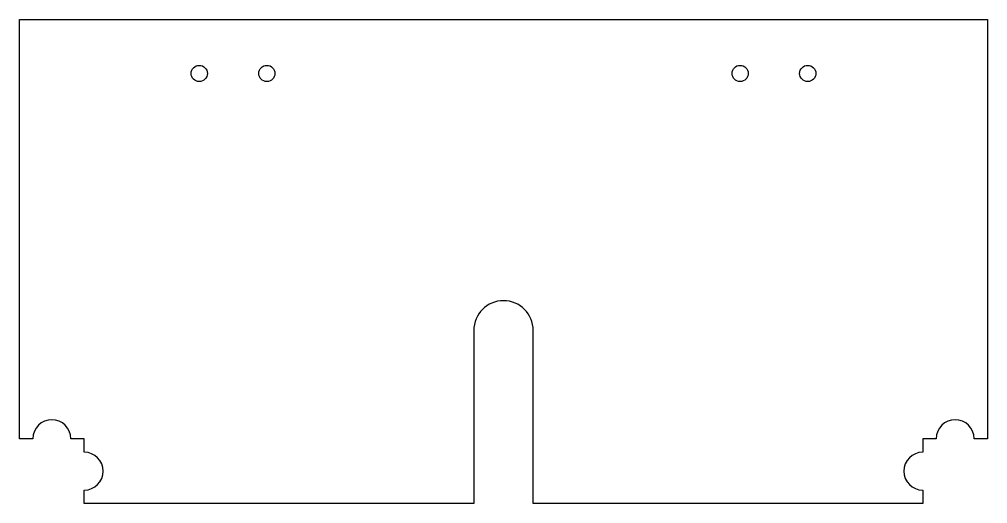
# Model space of a CAD drawing. Header units: millimetres. Extents: x -358 to 0, y -358 to -179.
import ezdxf

# ---------------------------------------------------------------- set-up
doc = ezdxf.new("R2010")
doc.units = ezdxf.units.MM
doc.layers.get('0').update_dxf_attribs({"linetype": 'CONTINUOUS'})

msp = doc.modelspace()

# ---------------------------------------------------------------- linework, layer by layer
msp.add_lwpolyline([(-358, -179), (0, -179), (0, -334), (-5, -334, 1), (-19, -334), (-24, -334), (-24, -339, 1), (-24, -353), (-24, -358), (-168, -358), (-168, -294, 1), (-190, -294), (-190, -358), (-334, -358), (-334, -353, 1), (-334, -339), (-334, -334), (-339, -334, 1), (-353, -334), (-358, -334)], format="xyb", close=True)
for centre in [(-291.5, -199), (-266.5, -199), (-91.5, -199), (-66.5, -199)]:
    msp.add_circle(centre, 3)

doc.saveas('drawing.dxf')
